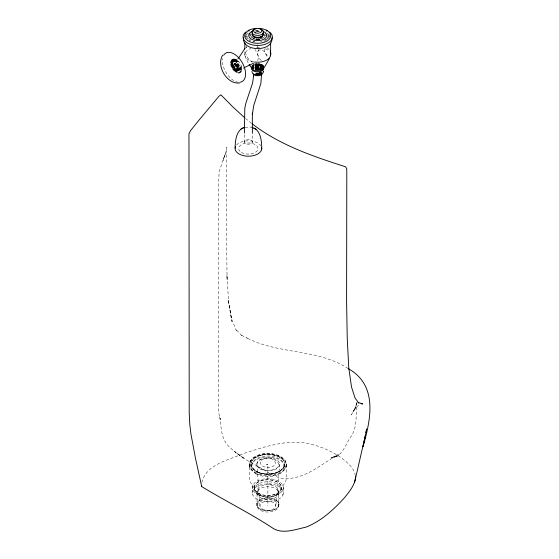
<?xml version="1.0" encoding="UTF-8"?>
<svg xmlns="http://www.w3.org/2000/svg" width="559" height="559" viewBox="0 0 559 559"><rect width="100%" height="100%" fill="white"/><g stroke="black" fill="none" stroke-linecap="round" stroke-linejoin="round"><path stroke-width="0.42" stroke-dasharray="2.79 2.1" d="M244.395 142.426L244.395 133.049M244.814 54.761L244.814 50.562M250.928 466.863L250.928 464.298M252.361 142.426A4.123 2.383 0 0 0 247.309 139.512A4.123 2.383 0 0 0 245.464 143.495A4.123 2.383 0 0 0 252.361 142.426L252.361 133.077M257.713 75.563L257.713 73.592M257.713 63.6L257.713 70.616M257.713 47.466L257.713 44.077M286.341 464.298L285.705 467.785M230.685 62.853C232.097 53.713 243.011 63.523 241.726 69.218C240.314 78.358 229.4 68.547 230.685 62.853L241.726 69.218M356.558 402.934L355.496 408.112L356.558 402.934C355.769 414.219 357.655 426.175 351.213 436.299C345.546 443.622 342.367 458.01 330.949 457.493L336.336 456.64L338.37 455.648L335.134 457.192L336.336 456.64L331.857 457.688L338.461 454.404C323.402 462.845 310.007 475.192 292.378 478.099C282.246 480.824 272.596 475.534 264.393 470.168C252.612 463.145 239.902 457.255 230.049 447.466C220.651 439.681 221.518 427.265 219.582 416.567L220.498 419.599L218.653 412.458L218.541 406.84L218.66 183.576L219.142 171.62L225.508 153.404L222.908 160.747L225.815 152.062L226.863 147.227L226.381 156.744L226.206 208.486L227.087 279.947L226.933 274.881L228.582 301.867L231.908 321.432L228.093 299.358L231.573 318.93L236.31 330.46L235.646 329.16L241.593 335.442L240.496 334.729L247.469 338.286L246.219 337.643C278.298 354.637 317.84 348.481 348.418 368.737M256.937 493.08L257.063 490.991L257.063 505.811L256.763 504.414M235.772 72.139L236.639 59.932M275.79 505.811L279.731 464.277M257.238 70.609L258.188 63.607M257.357 75.549L257.622 73.585M201.89 482.487C205.922 464.18 228.799 460.211 243.389 453.524C262.751 447.459 282.875 440.359 303.481 442.679C316.604 444.824 329.279 449.716 340.34 457.129C346.741 461.909 354.182 467.583 355.412 476.002M235.339 71.831L237.072 60.239M356.551 402.62L356.181 405.002L354.175 410.061L355.727 407.071L351.345 414.932L355.727 407.071M281.463 487.651L281.128 489.398L281.135 487.134L280.681 489.118L285.551 481.956L286.299 478.825L286.341 465.158L285.712 462.398M264.239 48.94C263.729 52.022 265.944 55.9 269.214 56.228M278.934 504.414L278.641 505.811A10.789 6.233 0 0 1 262.457 511.206A10.789 6.233 0 0 1 262.457 500.41A10.789 6.233 0 0 1 278.641 505.811L278.641 490.991L278.766 493.08M271.863 484.164L267.852 483.912A15.498 8.951 0 0 0 253.807 496.588A15.498 8.951 0 0 0 279.724 498.558A15.498 8.951 0 0 0 271.863 484.164L267.852 483.856M249.999 462.377L249.363 465.158L249.405 478.825L250.153 481.956L255.023 489.118L254.569 487.134L254.576 489.398L254.24 487.651M252.878 485.331C252.032 488.503 252.032 491.948 252.878 495.12M234.92 71.489L237.491 60.582M258.663 63.642L256.763 70.574M257 75.528L257.531 73.585M249.992 461.538C257.818 450.736 277.886 450.736 285.712 461.538M284.203 466.828A16.924 9.769 0 0 0 263.471 454.858A16.924 9.769 0 0 0 255.882 471.209A16.924 9.769 0 0 0 284.203 466.828C277.075 476.652 258.628 476.652 251.501 466.828M282.819 495.12C283.672 491.955 283.665 488.517 282.826 485.352M234.501 71.112L237.91 60.959M257.769 60.624C259.229 56.815 257.35 52.644 255.058 49.583M258.936 49.36C256.169 53.049 258.391 58.199 261.605 60.791M256.295 70.518L259.131 63.698L261.479 64.25L263.471 65.606M256.644 75.486L257.447 73.571M234.095 70.7L238.316 61.371M259.593 63.768L255.833 70.448M256.301 75.43L257.357 73.557M258.013 51.142C261.647 46.704 267.132 53.95 267.237 57.87M233.704 70.266L238.707 61.804M255.386 70.35L260.04 63.866M255.959 75.36L257.273 73.543M353.602 410.893L358.494 405.247M233.32 69.805L239.091 62.266M246.107 47.103L246.582 46.551M260.473 63.985L254.953 70.238M255.638 75.269L257.196 73.515M251.955 65.606L252.535 65.068M232.963 69.316L239.448 62.755M260.885 64.117L254.534 70.099M255.323 75.172L257.112 73.495M245.771 47.808L246.764 46.893L246.128 47.347M264.344 34.574L266.336 32.988M261.284 64.271L254.142 69.945M255.023 75.053L257.042 73.467M232.621 68.813L239.79 63.258M238.099 58.674C233.585 60.575 230.042 62.678 233.138 67.653C235.276 72.761 240.95 71.028 244.066 67.709M238.595 70.874C241.754 67.639 237.568 60.358 233.18 61.385M259.076 38.927L257.713 39.843L256.036 39.612M263.834 35.699L265.197 34.784M261.661 64.439L253.765 69.777M254.743 74.927L257.119 73.334M262.01 64.627L253.416 69.589M259.194 38.99L257.713 39.843L256.071 39.535M264.379 35.993L268.082 33.854L268.865 34.337L264.407 36.545M232.306 68.289L240.104 63.782M254.478 74.787L257.063 73.306L254.233 74.633M248.182 33.4L245.841 34.861L247.427 35.524M253.248 42.044L254.736 41.31M259.201 39.109L257.713 39.843L255.17 39.235M262.332 64.83L253.094 69.386M253.555 64.425L253.947 64.25M262.632 65.047L252.794 69.169M252.961 41.834L254.548 41.17M260.878 38.515L257.713 39.843L251.99 38.159M261.668 38.187L264.833 36.852M267.999 35.524L269.578 34.861M254.01 74.473L256.972 73.243M232.013 67.751L240.398 64.32M263.184 37.907L257.713 39.843L252.242 37.907M267.873 36.244L270.221 35.413M262.898 65.277L252.528 68.939M267.852 464.277L266.447 464.543L267.852 464.277L267.852 505.811M259.348 39.368L257.713 39.843L252.961 37.851M267.516 36.957L270.78 35.993M263.128 65.515L252.298 68.701M254.841 63.929L256.721 63.579M231.74 67.206L240.67 64.865M259.404 39.437L257.713 39.843L256.225 39.109M267.88 37.411L270.416 36.803M263.331 65.766L252.095 68.45M245.01 127.27L250.97 127.089M263.492 66.025L251.934 68.191M259.355 39.535L257.713 39.843L256.232 38.99M266.741 38.152L268.383 37.837M266.943 38.564L268.62 38.326M263.624 66.29L251.802 67.925M231.503 66.647L240.908 65.424M259.222 72.789L260.725 72.649M263.715 66.563L251.711 67.66M259.236 72.859L262.276 72.712M263.771 66.835L251.655 67.38M249.111 40.234L250.83 40.157M259.432 39.766L257.713 39.843L256.35 38.927M265.455 39.493L267.174 39.41M256.56 31.395L260.005 31.472M231.286 66.088L241.125 65.983M259.236 72.929L262.29 72.922M249.083 39.843L250.809 39.843M264.617 39.843L266.343 39.843M263.792 67.108L251.634 67.108M259.236 72.998L262.276 73.124M264.596 40.157L266.315 40.234M263.771 67.38L251.655 66.835M262.234 73.334L259.222 73.068L260.676 73.334M263.715 67.66L251.711 66.563M231.105 65.529L241.306 66.542M258.698 63.579L259.187 63.635M263.624 67.925L251.802 66.29M246.805 38.326L248.482 38.564M259.166 73.201L260.613 73.467M263.457 40.919L265.099 41.226M263.492 68.191L251.934 66.025M230.958 64.977L241.453 67.094M245.003 36.803L248.392 37.614M263.331 68.45L252.095 65.766M259.341 73.411L261.787 74.116M263.128 68.701L252.298 65.515M244.639 35.993L247.092 36.719M230.839 64.425L241.572 67.646M259.271 73.481L261.612 74.298M245.205 35.413L247.546 36.244M262.898 68.939L252.528 65.277M230.755 63.887L241.656 68.184M261.416 74.473L258.454 73.243L261.193 74.633M262.632 69.169L252.794 65.047M250.593 36.852L252.172 37.523M230.706 63.363L241.705 68.708M260.69 41.31L262.171 42.044M251.019 36.545L252.507 37.278M262.332 69.386L253.094 64.83M252.528 62.154C248.203 59.988 245.373 55.138 245.191 50.359M267.076 47.718L269.585 49.926M267.237 33.4L268.082 33.854M258.363 73.306L260.948 74.787M248.818 34.707L251.04 35.993M262.01 69.589L253.416 64.627M230.706 62.356L241.705 69.714M258.307 73.334L260.683 74.927M261.661 69.777L253.765 64.439M248.867 33.861L250.907 35.245M230.755 61.895L241.656 70.175M251.48 123.294L245.191 118.173M258.384 73.467L260.403 75.053M249.09 32.988L251.075 34.574M261.284 69.945L254.142 64.271M230.839 61.448L241.572 70.623M258.307 73.495L260.103 75.172M260.885 70.099L254.541 64.117M230.958 61.036L241.453 71.035M231.105 60.651L241.306 71.419M258.23 73.515L259.788 75.269M260.473 70.238L254.953 63.985M231.286 60.302L241.125 71.769M231.503 59.988L240.908 72.083M258.153 73.543L259.467 75.36M260.04 70.35L255.386 63.866M231.74 59.715L240.67 72.356M232.013 59.478L240.398 72.593M232.306 59.275L240.104 72.796M258.069 73.557L259.124 75.43M259.593 70.448L255.833 63.768M248.189 62.839L245.17 56.501M232.621 59.121L239.79 72.95M232.963 59.009L239.448 73.061M257.978 73.571L258.782 75.486M259.131 70.518L256.295 63.698M233.32 58.94L239.091 73.131M233.704 58.912L238.707 73.159M249.999 467.785L249.363 464.298M234.095 58.933L238.316 73.138M257.895 73.585L258.426 75.528M258.663 70.574L256.763 63.642M234.501 58.988L237.91 73.082M234.92 59.093L237.491 72.977M258.188 70.609L257.238 63.607M257.804 73.585L258.069 75.549M235.339 59.247L237.072 72.824M256.874 464.277L259.914 505.811M235.772 59.436L236.639 72.635M284.776 464.298L284.776 466.863M236.205 59.666L236.205 72.404M252.347 66.94A6.023 3.48 0 0 1 257.951 65.047A6.023 3.48 0 0 1 263.275 67.192M236.541 145.019A13.325 7.693 0 0 1 249.118 140.826A13.325 7.693 0 0 1 260.864 145.752M253.611 68.883A4.123 2.383 0 0 1 260.515 67.814M238.427 82.257A16.414 9.475 60 0 1 226.8 73.69A16.414 9.475 60 0 1 222.524 58.604M253.73 61.853A12.906 7.449 0 0 1 244.905 55.641A12.906 7.449 0 0 1 250.977 48.409M256.707 47.333A12.906 7.449 0 0 1 259.739 47.403M265.308 48.738A12.906 7.449 0 0 1 267.537 49.926L268.166 50.387A12.906 7.449 0 0 1 269.221 51.379M252.298 65.857A6.086 3.515 0 0 1 253.423 64.97M253.772 64.781A6.086 3.515 0 0 1 263.345 66.109M246.715 33.219A12.906 7.449 0 0 1 247.281 32.729M248.594 31.842A12.906 7.449 0 0 1 249.342 31.444M266.105 31.444A12.906 7.449 0 0 1 266.846 31.842M255.114 31.101A5.716 3.298 0 0 1 259.9 30.99M256.434 31.57A5.457 3.151 0 0 1 259.397 31.639M255.617 30.424A8.986 5.185 0 0 1 259.809 30.424M260.256 461.846C260.361 468.701 272.687 469.287 275.524 463.844C275.426 456.989 263.1 456.403 260.256 461.846M259.39 39.612L257.713 39.843L259.418 39.689M244.031 458.436L234.647 451.602L244.031 458.436M241.509 152.446A9.664 5.569 0.1 0 0 257.678 149.966A9.664 5.569 0.1 0 0 245.841 143.132A9.664 5.569 0.1 0 0 241.509 152.446M261.878 469.092A10.949 6.002 3 0 0 278.773 465.004A10.949 6.002 3 0 0 262.905 458.736A10.949 6.002 3 0 0 261.878 469.092M258.468 494.813A13.276 7.665 0 0 0 280.674 491.382A13.276 7.665 0 0 0 264.414 481.991A13.276 7.665 0 0 0 258.468 494.813M258.23 493.206A13.612 7.854 0 0 0 280.995 489.684A13.612 7.854 0 0 0 264.33 480.062A13.647 7.875 0 0 0 258.202 493.199A13.647 7.875 0 0 0 281.03 489.67A13.647 7.875 0 0 0 264.316 480.02A13.612 7.854 0 0 0 258.23 493.206M260.11 497.566A10.942 6.317 0 0 0 278.424 494.736A10.942 6.317 0 0 0 265.015 486.994A10.942 6.317 0 0 0 260.11 497.566M256.888 493.974A15.498 8.951 0 0 0 282.819 489.964A15.498 8.951 0 0 0 263.841 479.007A15.498 8.951 0 0 0 256.888 493.974M260.221 495.393A10.789 6.226 0 0 0 278.27 492.605A10.789 6.226 0 0 0 265.057 484.974A10.789 6.226 0 0 0 260.221 495.393M260.012 508.942A11.082 6.401 0 0 0 278.557 506.07A11.082 6.401 0 0 0 264.98 498.23A11.124 6.422 0 0 0 259.984 508.935A11.124 6.422 0 0 0 278.592 506.056A11.124 6.422 0 0 0 264.973 498.195A11.082 6.401 0 0 0 260.012 508.942M254.778 471.845A18.489 10.677 0 0 0 285.712 467.065A18.489 10.677 0 0 0 263.065 453.992A18.489 10.677 0 0 0 254.778 471.845M259.355 472.753A16.987 9.81 0 0 0 284.838 464.256A16.987 9.81 0 0 0 259.355 455.767A16.987 9.81 0 0 0 259.355 472.753M256.735 471.496A15.722 9.077 0 0 0 283.036 467.429A15.722 9.077 0 0 0 263.785 456.312A15.722 9.077 0 0 0 256.735 471.496M258.621 474.353A18.461 10.656 0 0 0 286.313 465.123A18.461 10.656 0 0 0 258.621 455.892A18.461 10.656 0 0 0 258.621 474.353M255.882 473.766A16.924 9.769 0 0 0 284.203 469.392A16.924 9.769 0 0 0 263.471 457.423A16.924 9.769 0 0 0 255.882 473.766M262.241 509.046A7.938 4.584 0 0 0 275.517 506.992A7.938 4.584 0 0 0 265.798 501.381A7.938 4.584 0 0 0 262.241 509.046M260.221 468.945A11.425 6.596 0 0 0 279.339 465.982A11.425 6.596 0 0 0 265.343 457.905A11.425 6.596 0 0 0 260.221 468.945"/><path stroke-width="0.84" d="M244.395 133.049L244.814 108.013L246.044 102.639L252.619 82.991L253.611 75.479M244.814 48.878L244.814 42.994M252.361 133.077L252.361 113.156M261.577 73.886L260.843 83.605L253.786 105.295L252.361 114.364M244.562 117.635L233.061 107.139L220.875 94.792L218.918 96.302L198.508 120.723L190.479 130.743L188.963 133.887L189.208 412.787L189.774 424.323L190.919 433.924L195.489 458.359L201.722 486.596C224.767 500.689 249.335 512.785 272.044 527.661C281.897 534.809 295.271 529.408 305.878 527.172C321.25 521.212 333.569 509.682 344.54 497.699C349.403 491.501 355.098 485.023 355.58 476.771M365.53 434.811L354.609 482.291M365.859 433.134L366.697 428.928L365.824 433.113M365.481 434.79L363.057 446.515C370.841 419.362 378.108 385.486 348.418 368.737M263.52 71.349L263.422 71.748M263.359 71.95C262.164 77.317 252.479 76.946 251.906 71.349M243.444 37.865C242.089 52.162 273.33 52.162 271.974 37.865M269.347 58.688L264.26 67.513M238.511 58.234L244.933 48.423M270.2 55.781L270.919 53.811L270.2 51.016M222.664 55.138C215.977 65.766 226.835 84.633 239.587 82.97M240.936 129.094L241.418 128.78M254.135 62.929L244.066 67.709M242.208 128.325L243.934 127.676M244.444 127.396C236.066 129.974 235.269 140.749 235.108 148.107M361.121 403.78L362.756 403.898L357.886 402.396M251.648 127.2L256.148 129.332M253.8 127.976C260.801 131.162 261.836 141.7 261.731 148.911M252.109 123.784C279.577 144.998 312.844 156.338 345.525 166.757L346.706 168.671L346.804 172.969L346.601 301.685L347.216 337.559L348.739 367.619L351.513 386.989L355.049 398.043L358.85 403.165M251.187 67.513L249.118 64.397M201.519 485.324L201.722 486.596M270.626 42.994L270.626 54.761M253.611 73.83L253.611 76.695M263.715 68.247A6.023 3.48 0 0 1 263.568 69.33M263.443 69.596A6.023 3.48 0 0 1 262.583 70.567M262.29 70.776A6.023 3.48 0 0 1 253.136 70.776M252.843 70.567A6.023 3.48 0 0 1 251.983 69.596M251.857 69.33A6.023 3.48 0 0 1 251.69 68.519M261.584 147.303A13.325 7.693 0 0 1 247.721 156.192A13.325 7.693 0 0 1 235.549 146.521M223.649 55.264A16.414 9.475 60 0 1 241.865 62.028A16.414 9.475 60 0 1 240.049 82.243M263.729 68.002A6.086 3.515 0 0 1 262.346 69.735M262.024 69.938A6.086 3.515 0 0 1 256.301 70.867M255.84 70.79A6.086 3.515 0 0 1 253.423 69.938M252.801 69.519A6.086 3.515 0 0 1 252.102 68.792M251.809 68.268A6.086 3.515 0 0 1 251.655 67.73M270.27 53.028A12.906 7.449 0 0 1 254.708 62.007M262.381 30.102A5.772 3.333 0 0 1 261.577 34.539A5.772 3.333 0 0 1 253.849 34.539A5.772 3.333 0 0 1 253.038 30.102M253.318 29.893A5.772 3.333 0 0 1 253.961 29.522M254.317 29.361A5.772 3.333 0 0 1 254.694 29.215M260.732 29.215A5.772 3.333 0 0 1 261.109 29.361M261.794 29.704A5.772 3.333 0 0 1 262.101 29.893M262.989 31.269A8.986 5.185 0 0 1 264.386 38.934A8.986 5.185 0 0 1 251.033 38.934A8.986 5.185 0 0 1 252.43 31.269M258.733 28.327A12.983 7.491 0 0 1 268.781 39.71A12.983 7.491 0 0 1 246.645 39.71A12.983 7.491 0 0 1 256.693 28.327M269.578 32.01A14.674 8.469 0 0 1 267.53 43.281A14.674 8.469 0 0 1 247.896 43.281A14.674 8.469 0 0 1 245.841 32.01M248.182 30.542A14.674 8.469 0 0 1 249.09 30.13M266.336 30.13A14.674 8.469 0 0 1 267.237 30.542M262.996 32.778A5.716 3.298 0 0 1 257.713 37.341A5.716 3.298 0 0 1 252.43 32.778M263.016 33.896A5.457 3.151 0 0 1 257.713 37.781A5.457 3.151 0 0 1 252.402 33.896M262.227 36.09A4.745 2.739 0 0 1 261.94 36.482M261.549 36.852A4.745 2.739 0 0 1 258.454 37.949M256.972 37.949A4.745 2.739 0 0 1 253.87 36.852M253.486 36.482A4.745 2.739 0 0 1 253.199 36.09M262.066 36.125A4.717 2.725 0 0 1 261.912 36.321M261.528 36.684A4.717 2.725 0 0 1 253.898 36.684M253.506 36.321A4.717 2.725 0 0 1 253.353 36.125M255.666 32.911A4.095 2.362 0 0 0 261.801 30.871A4.095 2.362 0 0 0 255.666 28.823A4.095 2.362 0 0 0 255.666 32.911"/></g></svg>
